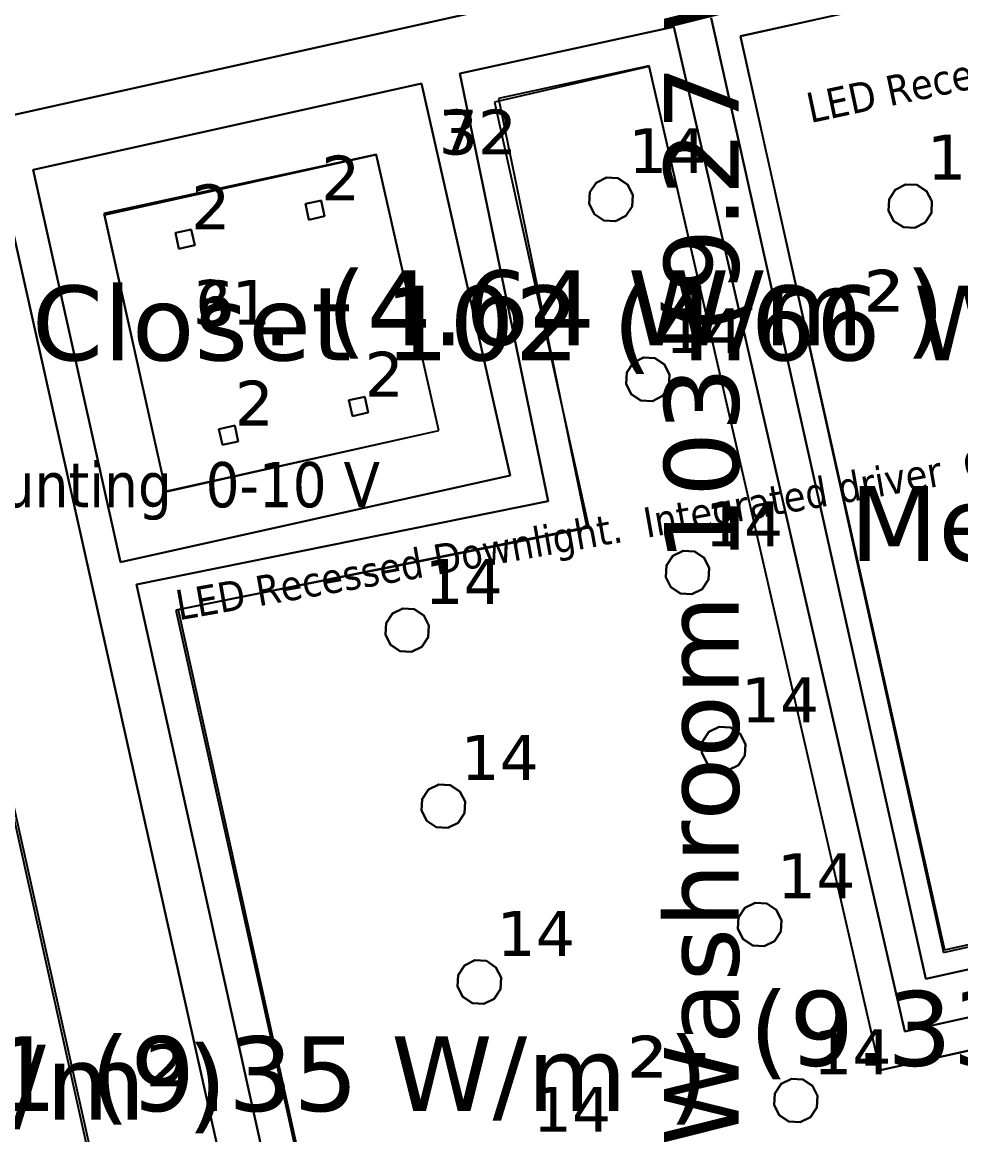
# Model space of a CAD drawing. Header units: inches. Extents: x 0 to 80, y -15 to 299.
# Drawn here: x 19.913 to 23.677, y 0.33 to 4.789 of the extents above; entities that cross this region are included whole.
import ezdxf

# ---------------------------------------------------------------- set-up
doc = ezdxf.new("R2010")
doc.units = ezdxf.units.IN
doc.header["$MEASUREMENT"] = 0
for name, color, linetype, true_color in [('DLX_BLD0_CALC', 3, 'Continuous', 0x00ff00), ('DLX_BLD0_CONT', 7, 'Continuous', 0x969696), ('DLX_BLD0_DESC', 7, 'Continuous', 0x969696), ('DLX_BLD0_LUM', 7, 'Continuous', 0xffd400), ('DLX_BLD0_LUMKEY_IDX', 7, 'Continuous', 0x969696), ('DLX_BLD0_RESKEY_IDX', 7, 'Continuous', 0x707070), ('DLX_BLD0_ROOF', 7, 'Continuous', 0x7f7f7f), ('DLX_BLD0_TXT', 7, 'Continuous', 0xaa00ff)]:
    doc.layers.add(name, color=color, linetype=linetype, true_color=true_color)
doc.styles.add('TableTextStyle', font='')
doc.styles.add('Tahoma AC-9A-79-64-AA-B0-6E-42-C4-5C-8C-13-97-E7-E2-2C', font='')
doc.styles.get('TableTextStyle').set_extended_font_data('VERDANA.TTF')
doc.styles.get('Tahoma AC-9A-79-64-AA-B0-6E-42-C4-5C-8C-13-97-E7-E2-2C').set_extended_font_data('Tahoma')

msp = doc.modelspace()

# ---------------------------------------------------------------- linework, layer by layer
at = {"layer": 'DLX_BLD0_CALC'}
for points in [[(24.691, 5.1507, 0), (22.7927, 4.7333, 0)], [(24.6676, 5.1495, 0), (22.7937, 4.7327, 0)], [(22.7927, 4.7333, 0), (23.6116, 1.0712, 0)], [(22.7937, 4.7327, 0), (23.6085, 1.0607, 0)], [(22.4277, 4.6118, 0), (21.8071, 4.4695, 0)], [(22.4268, 4.6146, 0), (21.8236, 4.4831, 0)], [(23.3541, 0.588, 0), (22.4268, 4.6146, 0)], [(23.354, 0.5896, 0), (22.4277, 4.6118, 0)], [(21.8071, 4.4695, 0), (22.185, 2.7628, 0)], [(21.8236, 4.4831, 0), (22.1775, 2.7662, 0)], [(21.3328, 4.2592, 0), (20.2397, 4.0229, 0)], [(21.3334, 4.2583, 0), (20.2428, 4.0163, 0)], [(21.5837, 3.1532, 0), (21.3328, 4.2592, 0)], [(21.5839, 3.1536, 0), (21.3334, 4.2583, 0)], [(20.2397, 4.0229, 0), (20.4885, 2.9074, 0)], [(20.2428, 4.0163, 0), (20.4886, 2.9105, 0)], [(20.5962, -1.6197, 0), (19.4399, 3.5766, 0)], [(20.6071, -1.6121, 0), (19.4483, 3.5737, 0)], [(20.4885, 2.9074, 0), (21.5837, 3.1532, 0)], [(20.4886, 2.9105, 0), (21.5839, 3.1536, 0)], [(22.1775, 2.7662, 0), (20.5296, 2.4334, 0)], [(22.185, 2.7628, 0), (20.539, 2.4336, 0)], [(20.5296, 2.4334, 0), (21.4559, -1.7387, 0)], [(20.539, 2.4336, 0), (21.4552, -1.714, 0)], [(23.6085, 1.0607, 0), (26.5203, 1.7162, 0)], [(23.6116, 1.0712, 0), (26.5216, 1.7157, 0)], [(24.9134, 0.9348, 0), (23.354, 0.5896, 0)], [(24.9094, 0.9323, 0), (23.3541, 0.588, 0)]]:
    msp.add_polyline3d(points, dxfattribs=at)
at = {"layer": 'DLX_BLD0_CONT'}
for points in [[(32.7648, 7.2856, 0), (14.6298, 3.2511, 0)], [(22.5258, 4.7709, 0), (21.6684, 4.584, 0)], [(23.4531, 0.7447, 0), (22.5258, 4.7709, 0)], [(22.6762, 4.8075, 0), (23.5377, 0.955, 0)], [(21.6684, 4.584, 0), (22.0219, 2.8691, 0)], [(21.5139, 4.5434, 0), (19.9575, 4.1979, 0)], [(21.8703, 2.9722, 0), (21.5139, 4.5434, 0)], [(19.9575, 4.1979, 0), (20.307, 2.6252, 0)], [(21.2043, -1.9919, 0), (19.8274, 4.1695, 0)], [(20.307, 2.6252, 0), (21.8703, 2.9722, 0)], [(22.0219, 2.8691, 0), (20.372, 2.5358, 0)], [(20.372, 2.5358, 0), (21.3554, -1.8937, 0)], [(23.5377, 0.955, 0), (26.6384, 1.6418, 0)], [(25.0088, 1.0891, 0), (23.4531, 0.7447, 0)]]:
    msp.add_polyline3d(points, dxfattribs=at)
at = {"layer": 'DLX_BLD0_LUM'}
for points in [[(22.2151, 4.1461, 0), (22.2563, 4.1667, 0)], [(22.2563, 4.1667, 0), (22.2151, 4.1461, 0)], [(22.2563, 4.1667, 0), (22.2151, 4.1461, 0)], [(22.2151, 4.1461, 0), (22.2563, 4.1667, 0)], [(22.2563, 4.1667, 0), (22.2563, 4.1667, 0)], [(22.2563, 4.1667, 0), (22.3023, 4.164, 0)], [(22.3023, 4.164, 0), (22.2563, 4.1667, 0)], [(22.2563, 4.1667, 0), (22.2563, 4.1667, 0)], [(22.3023, 4.164, 0), (22.2563, 4.1667, 0)], [(22.2563, 4.1667, 0), (22.3023, 4.164, 0)], [(22.3023, 4.164, 0), (22.3023, 4.164, 0)], [(22.3023, 4.164, 0), (22.3408, 4.1386, 0)], [(22.3408, 4.1386, 0), (22.3023, 4.164, 0)], [(22.3023, 4.164, 0), (22.3023, 4.164, 0)], [(22.3408, 4.1386, 0), (22.3023, 4.164, 0)], [(22.3023, 4.164, 0), (22.3408, 4.1386, 0)], [(22.187, 4.0616, 0), (22.1898, 4.1076, 0)], [(22.1898, 4.1076, 0), (22.187, 4.0616, 0)], [(22.1898, 4.1076, 0), (22.187, 4.0616, 0)], [(22.187, 4.0616, 0), (22.1898, 4.1076, 0)], [(22.1898, 4.1076, 0), (22.2151, 4.1461, 0)], [(22.2151, 4.1461, 0), (22.1898, 4.1076, 0)], [(22.2151, 4.1461, 0), (22.1898, 4.1076, 0)], [(22.1898, 4.1076, 0), (22.2151, 4.1461, 0)], [(22.1898, 4.1076, 0), (22.1898, 4.1076, 0)], [(22.1898, 4.1076, 0), (22.1898, 4.1076, 0)], [(22.2151, 4.1461, 0), (22.2151, 4.1461, 0)], [(22.2151, 4.1461, 0), (22.2151, 4.1461, 0)], [(22.3408, 4.1386, 0), (22.3408, 4.1386, 0)], [(22.3408, 4.1386, 0), (22.3614, 4.0974, 0)], [(22.3614, 4.0974, 0), (22.3408, 4.1386, 0)], [(22.3408, 4.1386, 0), (22.3408, 4.1386, 0)], [(22.3614, 4.0974, 0), (22.3408, 4.1386, 0)], [(22.3408, 4.1386, 0), (22.3614, 4.0974, 0)], [(23.3894, 4.0793, 0), (23.4142, 4.1182, 0)], [(23.4142, 4.1182, 0), (23.3894, 4.0793, 0)], [(23.4142, 4.1182, 0), (23.3894, 4.0793, 0)], [(23.3894, 4.0793, 0), (23.4142, 4.1182, 0)], [(23.4142, 4.1182, 0), (23.4551, 4.1394, 0)], [(23.4551, 4.1394, 0), (23.4142, 4.1182, 0)], [(23.4551, 4.1394, 0), (23.4142, 4.1182, 0)], [(23.4142, 4.1182, 0), (23.4551, 4.1394, 0)], [(23.4142, 4.1182, 0), (23.4142, 4.1182, 0)], [(23.4142, 4.1182, 0), (23.4142, 4.1182, 0)], [(23.4551, 4.1394, 0), (23.4551, 4.1394, 0)], [(23.4551, 4.1394, 0), (23.5011, 4.1374, 0)], [(23.5011, 4.1374, 0), (23.4551, 4.1394, 0)], [(23.4551, 4.1394, 0), (23.4551, 4.1394, 0)], [(23.5011, 4.1374, 0), (23.4551, 4.1394, 0)], [(23.4551, 4.1394, 0), (23.5011, 4.1374, 0)], [(23.5011, 4.1374, 0), (23.5011, 4.1374, 0)], [(23.5011, 4.1374, 0), (23.54, 4.1126, 0)], [(23.54, 4.1126, 0), (23.5011, 4.1374, 0)], [(23.5011, 4.1374, 0), (23.5011, 4.1374, 0)], [(23.54, 4.1126, 0), (23.5011, 4.1374, 0)], [(23.5011, 4.1374, 0), (23.54, 4.1126, 0)], [(23.54, 4.1126, 0), (23.54, 4.1126, 0)], [(23.54, 4.1126, 0), (23.5612, 4.0718, 0)], [(23.5612, 4.0718, 0), (23.54, 4.1126, 0)], [(23.54, 4.1126, 0), (23.54, 4.1126, 0)], [(23.5612, 4.0718, 0), (23.54, 4.1126, 0)], [(23.54, 4.1126, 0), (23.5612, 4.0718, 0)], [(21.0485, 4.0608, 0), (21.1119, 4.0749, 0)], [(21.1119, 4.0749, 0), (21.0485, 4.0608, 0)], [(21.1119, 4.0749, 0), (21.0485, 4.0608, 0)], [(21.0485, 4.0608, 0), (21.1119, 4.0749, 0)], [(21.0626, 3.9973, 0), (21.0485, 4.0608, 0)], [(21.0485, 4.0608, 0), (21.0485, 4.0608, 0)], [(21.0485, 4.0608, 0), (21.0626, 3.9973, 0)], [(21.0485, 4.0608, 0), (21.0485, 4.0608, 0)], [(21.0485, 4.0608, 0), (21.0626, 3.9973, 0)], [(21.0626, 3.9973, 0), (21.0485, 4.0608, 0)], [(21.1119, 4.0749, 0), (21.126, 4.0114, 0)], [(21.126, 4.0114, 0), (21.1119, 4.0749, 0)], [(21.1119, 4.0749, 0), (21.1119, 4.0749, 0)], [(21.1119, 4.0749, 0), (21.1119, 4.0749, 0)], [(21.126, 4.0114, 0), (21.1119, 4.0749, 0)], [(21.1119, 4.0749, 0), (21.126, 4.0114, 0)], [(22.2076, 4.0204, 0), (22.187, 4.0616, 0)], [(22.187, 4.0616, 0), (22.187, 4.0616, 0)], [(22.187, 4.0616, 0), (22.2076, 4.0204, 0)], [(22.187, 4.0616, 0), (22.187, 4.0616, 0)], [(22.187, 4.0616, 0), (22.2076, 4.0204, 0)], [(22.2076, 4.0204, 0), (22.187, 4.0616, 0)], [(22.3614, 4.0974, 0), (22.3587, 4.0514, 0)], [(22.3587, 4.0514, 0), (22.3614, 4.0974, 0)], [(22.3587, 4.0514, 0), (22.3614, 4.0974, 0)], [(22.3614, 4.0974, 0), (22.3587, 4.0514, 0)], [(22.3614, 4.0974, 0), (22.3614, 4.0974, 0)], [(22.3614, 4.0974, 0), (22.3614, 4.0974, 0)], [(23.3874, 4.0333, 0), (23.3894, 4.0793, 0)], [(23.3894, 4.0793, 0), (23.3874, 4.0333, 0)], [(23.3894, 4.0793, 0), (23.3874, 4.0333, 0)], [(23.3874, 4.0333, 0), (23.3894, 4.0793, 0)], [(23.3894, 4.0793, 0), (23.3894, 4.0793, 0)], [(23.3894, 4.0793, 0), (23.3894, 4.0793, 0)], [(23.5612, 4.0718, 0), (23.5592, 4.0258, 0)], [(23.5592, 4.0258, 0), (23.5612, 4.0718, 0)], [(23.5592, 4.0258, 0), (23.5612, 4.0718, 0)], [(23.5612, 4.0718, 0), (23.5592, 4.0258, 0)], [(23.5612, 4.0718, 0), (23.5612, 4.0718, 0)], [(23.5612, 4.0718, 0), (23.5612, 4.0718, 0)], [(22.2461, 3.9951, 0), (22.2076, 4.0204, 0)], [(22.2076, 4.0204, 0), (22.2076, 4.0204, 0)], [(22.2076, 4.0204, 0), (22.2461, 3.9951, 0)], [(22.2076, 4.0204, 0), (22.2076, 4.0204, 0)], [(22.2076, 4.0204, 0), (22.2461, 3.9951, 0)], [(22.2461, 3.9951, 0), (22.2076, 4.0204, 0)], [(22.3333, 4.013, 0), (22.2921, 3.9924, 0)], [(22.2921, 3.9924, 0), (22.3333, 4.013, 0)], [(22.2921, 3.9924, 0), (22.3333, 4.013, 0)], [(22.3333, 4.013, 0), (22.2921, 3.9924, 0)], [(22.3587, 4.0514, 0), (22.3333, 4.013, 0)], [(22.3333, 4.013, 0), (22.3587, 4.0514, 0)], [(22.3333, 4.013, 0), (22.3587, 4.0514, 0)], [(22.3587, 4.0514, 0), (22.3333, 4.013, 0)], [(22.3333, 4.013, 0), (22.3333, 4.013, 0)], [(22.3333, 4.013, 0), (22.3333, 4.013, 0)], [(22.3587, 4.0514, 0), (22.3587, 4.0514, 0)], [(22.3587, 4.0514, 0), (22.3587, 4.0514, 0)], [(23.4087, 3.9924, 0), (23.3874, 4.0333, 0)], [(23.3874, 4.0333, 0), (23.3874, 4.0333, 0)], [(23.3874, 4.0333, 0), (23.4087, 3.9924, 0)], [(23.3874, 4.0333, 0), (23.3874, 4.0333, 0)], [(23.3874, 4.0333, 0), (23.4087, 3.9924, 0)], [(23.4087, 3.9924, 0), (23.3874, 4.0333, 0)], [(23.5592, 4.0258, 0), (23.5344, 3.9869, 0)], [(23.5344, 3.9869, 0), (23.5592, 4.0258, 0)], [(23.5344, 3.9869, 0), (23.5592, 4.0258, 0)], [(23.5592, 4.0258, 0), (23.5344, 3.9869, 0)], [(23.5592, 4.0258, 0), (23.5592, 4.0258, 0)], [(23.5592, 4.0258, 0), (23.5592, 4.0258, 0)], [(21.126, 4.0114, 0), (21.0626, 3.9973, 0)], [(21.0626, 3.9973, 0), (21.126, 4.0114, 0)], [(21.0626, 3.9973, 0), (21.126, 4.0114, 0)], [(21.126, 4.0114, 0), (21.0626, 3.9973, 0)], [(21.0626, 3.9973, 0), (21.0626, 3.9973, 0)], [(21.0626, 3.9973, 0), (21.0626, 3.9973, 0)], [(21.126, 4.0114, 0), (21.126, 4.0114, 0)], [(21.126, 4.0114, 0), (21.126, 4.0114, 0)], [(22.2921, 3.9924, 0), (22.2461, 3.9951, 0)], [(22.2461, 3.9951, 0), (22.2461, 3.9951, 0)], [(22.2461, 3.9951, 0), (22.2921, 3.9924, 0)], [(22.2461, 3.9951, 0), (22.2461, 3.9951, 0)], [(22.2461, 3.9951, 0), (22.2921, 3.9924, 0)], [(22.2921, 3.9924, 0), (22.2461, 3.9951, 0)], [(22.2921, 3.9924, 0), (22.2921, 3.9924, 0)], [(22.2921, 3.9924, 0), (22.2921, 3.9924, 0)], [(23.4475, 3.9677, 0), (23.4087, 3.9924, 0)], [(23.4087, 3.9924, 0), (23.4087, 3.9924, 0)], [(23.4087, 3.9924, 0), (23.4475, 3.9677, 0)], [(23.4087, 3.9924, 0), (23.4087, 3.9924, 0)], [(23.4087, 3.9924, 0), (23.4475, 3.9677, 0)], [(23.4475, 3.9677, 0), (23.4087, 3.9924, 0)], [(23.5344, 3.9869, 0), (23.4936, 3.9656, 0)], [(23.4936, 3.9656, 0), (23.5344, 3.9869, 0)], [(23.4936, 3.9656, 0), (23.5344, 3.9869, 0)], [(23.5344, 3.9869, 0), (23.4936, 3.9656, 0)], [(23.5344, 3.9869, 0), (23.5344, 3.9869, 0)], [(23.5344, 3.9869, 0), (23.5344, 3.9869, 0)], [(20.5272, 3.9451, 0), (20.5907, 3.9592, 0)], [(20.5907, 3.9592, 0), (20.5272, 3.9451, 0)], [(20.5907, 3.9592, 0), (20.5272, 3.9451, 0)], [(20.5272, 3.9451, 0), (20.5907, 3.9592, 0)], [(20.5413, 3.8817, 0), (20.5272, 3.9451, 0)], [(20.5272, 3.9451, 0), (20.5272, 3.9451, 0)], [(20.5272, 3.9451, 0), (20.5413, 3.8817, 0)], [(20.5272, 3.9451, 0), (20.5272, 3.9451, 0)], [(20.5272, 3.9451, 0), (20.5413, 3.8817, 0)], [(20.5413, 3.8817, 0), (20.5272, 3.9451, 0)], [(20.5907, 3.9592, 0), (20.6048, 3.8957, 0)], [(20.6048, 3.8957, 0), (20.5907, 3.9592, 0)], [(20.5907, 3.9592, 0), (20.5907, 3.9592, 0)], [(20.5907, 3.9592, 0), (20.5907, 3.9592, 0)], [(20.6048, 3.8957, 0), (20.5907, 3.9592, 0)], [(20.5907, 3.9592, 0), (20.6048, 3.8957, 0)], [(23.4936, 3.9656, 0), (23.4475, 3.9677, 0)], [(23.4475, 3.9677, 0), (23.4475, 3.9677, 0)], [(23.4475, 3.9677, 0), (23.4936, 3.9656, 0)], [(23.4475, 3.9677, 0), (23.4475, 3.9677, 0)], [(23.4475, 3.9677, 0), (23.4936, 3.9656, 0)], [(23.4936, 3.9656, 0), (23.4475, 3.9677, 0)], [(23.4936, 3.9656, 0), (23.4936, 3.9656, 0)], [(23.4936, 3.9656, 0), (23.4936, 3.9656, 0)], [(20.6048, 3.8957, 0), (20.5413, 3.8817, 0)], [(20.5413, 3.8817, 0), (20.6048, 3.8957, 0)], [(20.5413, 3.8817, 0), (20.6048, 3.8957, 0)], [(20.6048, 3.8957, 0), (20.5413, 3.8817, 0)], [(20.5413, 3.8817, 0), (20.5413, 3.8817, 0)], [(20.5413, 3.8817, 0), (20.5413, 3.8817, 0)], [(20.6048, 3.8957, 0), (20.6048, 3.8957, 0)], [(20.6048, 3.8957, 0), (20.6048, 3.8957, 0)], [(22.3632, 3.4246, 0), (22.4044, 3.4452, 0)], [(22.4044, 3.4452, 0), (22.3632, 3.4246, 0)], [(22.4044, 3.4452, 0), (22.3632, 3.4246, 0)], [(22.3632, 3.4246, 0), (22.4044, 3.4452, 0)], [(22.4044, 3.4452, 0), (22.4044, 3.4452, 0)], [(22.4044, 3.4452, 0), (22.4504, 3.4425, 0)], [(22.4504, 3.4425, 0), (22.4044, 3.4452, 0)], [(22.4044, 3.4452, 0), (22.4044, 3.4452, 0)], [(22.4504, 3.4425, 0), (22.4044, 3.4452, 0)], [(22.4044, 3.4452, 0), (22.4504, 3.4425, 0)], [(22.4504, 3.4425, 0), (22.4504, 3.4425, 0)], [(22.4504, 3.4425, 0), (22.4889, 3.4171, 0)], [(22.4889, 3.4171, 0), (22.4504, 3.4425, 0)], [(22.4504, 3.4425, 0), (22.4504, 3.4425, 0)], [(22.4889, 3.4171, 0), (22.4504, 3.4425, 0)], [(22.4504, 3.4425, 0), (22.4889, 3.4171, 0)], [(22.3379, 3.3861, 0), (22.3632, 3.4246, 0)], [(22.3632, 3.4246, 0), (22.3379, 3.3861, 0)], [(22.3632, 3.4246, 0), (22.3379, 3.3861, 0)], [(22.3379, 3.3861, 0), (22.3632, 3.4246, 0)], [(22.3632, 3.4246, 0), (22.3632, 3.4246, 0)], [(22.3632, 3.4246, 0), (22.3632, 3.4246, 0)], [(22.4889, 3.4171, 0), (22.4889, 3.4171, 0)], [(22.4889, 3.4171, 0), (22.5095, 3.3759, 0)], [(22.5095, 3.3759, 0), (22.4889, 3.4171, 0)], [(22.4889, 3.4171, 0), (22.4889, 3.4171, 0)], [(22.5095, 3.3759, 0), (22.4889, 3.4171, 0)], [(22.4889, 3.4171, 0), (22.5095, 3.3759, 0)], [(22.3352, 3.3401, 0), (22.3379, 3.3861, 0)], [(22.3379, 3.3861, 0), (22.3352, 3.3401, 0)], [(22.3379, 3.3861, 0), (22.3352, 3.3401, 0)], [(22.3352, 3.3401, 0), (22.3379, 3.3861, 0)], [(22.3379, 3.3861, 0), (22.3379, 3.3861, 0)], [(22.3379, 3.3861, 0), (22.3379, 3.3861, 0)], [(22.5095, 3.3759, 0), (22.5068, 3.3299, 0)], [(22.5068, 3.3299, 0), (22.5095, 3.3759, 0)], [(22.5068, 3.3299, 0), (22.5095, 3.3759, 0)], [(22.5095, 3.3759, 0), (22.5068, 3.3299, 0)], [(22.5095, 3.3759, 0), (22.5095, 3.3759, 0)], [(22.5095, 3.3759, 0), (22.5095, 3.3759, 0)], [(22.3558, 3.2989, 0), (22.3352, 3.3401, 0)], [(22.3352, 3.3401, 0), (22.3352, 3.3401, 0)], [(22.3352, 3.3401, 0), (22.3558, 3.2989, 0)], [(22.3352, 3.3401, 0), (22.3352, 3.3401, 0)], [(22.3352, 3.3401, 0), (22.3558, 3.2989, 0)], [(22.3558, 3.2989, 0), (22.3352, 3.3401, 0)], [(22.5068, 3.3299, 0), (22.4814, 3.2915, 0)], [(22.4814, 3.2915, 0), (22.5068, 3.3299, 0)], [(22.4814, 3.2915, 0), (22.5068, 3.3299, 0)], [(22.5068, 3.3299, 0), (22.4814, 3.2915, 0)], [(22.5068, 3.3299, 0), (22.5068, 3.3299, 0)], [(22.5068, 3.3299, 0), (22.5068, 3.3299, 0)], [(21.223, 3.2744, 0), (21.2865, 3.2885, 0)], [(21.2865, 3.2885, 0), (21.223, 3.2744, 0)], [(21.2865, 3.2885, 0), (21.223, 3.2744, 0)], [(21.223, 3.2744, 0), (21.2865, 3.2885, 0)], [(21.2371, 3.2109, 0), (21.223, 3.2744, 0)], [(21.223, 3.2744, 0), (21.223, 3.2744, 0)], [(21.223, 3.2744, 0), (21.2371, 3.2109, 0)], [(21.223, 3.2744, 0), (21.223, 3.2744, 0)], [(21.223, 3.2744, 0), (21.2371, 3.2109, 0)], [(21.2371, 3.2109, 0), (21.223, 3.2744, 0)], [(21.2865, 3.2885, 0), (21.3006, 3.225, 0)], [(21.3006, 3.225, 0), (21.2865, 3.2885, 0)], [(21.2865, 3.2885, 0), (21.2865, 3.2885, 0)], [(21.2865, 3.2885, 0), (21.2865, 3.2885, 0)], [(21.3006, 3.225, 0), (21.2865, 3.2885, 0)], [(21.2865, 3.2885, 0), (21.3006, 3.225, 0)], [(22.3942, 3.2736, 0), (22.3558, 3.2989, 0)], [(22.3558, 3.2989, 0), (22.3558, 3.2989, 0)], [(22.3558, 3.2989, 0), (22.3942, 3.2736, 0)], [(22.3558, 3.2989, 0), (22.3558, 3.2989, 0)], [(22.3558, 3.2989, 0), (22.3942, 3.2736, 0)], [(22.3942, 3.2736, 0), (22.3558, 3.2989, 0)], [(22.4402, 3.2708, 0), (22.3942, 3.2736, 0)], [(22.3942, 3.2736, 0), (22.3942, 3.2736, 0)], [(22.3942, 3.2736, 0), (22.4402, 3.2708, 0)], [(22.3942, 3.2736, 0), (22.3942, 3.2736, 0)], [(22.3942, 3.2736, 0), (22.4402, 3.2708, 0)], [(22.4402, 3.2708, 0), (22.3942, 3.2736, 0)], [(22.4814, 3.2915, 0), (22.4402, 3.2708, 0)], [(22.4402, 3.2708, 0), (22.4814, 3.2915, 0)], [(22.4402, 3.2708, 0), (22.4814, 3.2915, 0)], [(22.4814, 3.2915, 0), (22.4402, 3.2708, 0)], [(22.4402, 3.2708, 0), (22.4402, 3.2708, 0)], [(22.4402, 3.2708, 0), (22.4402, 3.2708, 0)], [(22.4814, 3.2915, 0), (22.4814, 3.2915, 0)], [(22.4814, 3.2915, 0), (22.4814, 3.2915, 0)], [(21.3006, 3.225, 0), (21.2371, 3.2109, 0)], [(21.2371, 3.2109, 0), (21.3006, 3.225, 0)], [(21.2371, 3.2109, 0), (21.3006, 3.225, 0)], [(21.3006, 3.225, 0), (21.2371, 3.2109, 0)], [(21.2371, 3.2109, 0), (21.2371, 3.2109, 0)], [(21.2371, 3.2109, 0), (21.2371, 3.2109, 0)], [(21.3006, 3.225, 0), (21.3006, 3.225, 0)], [(21.3006, 3.225, 0), (21.3006, 3.225, 0)], [(20.7018, 3.1587, 0), (20.7652, 3.1728, 0)], [(20.7652, 3.1728, 0), (20.7018, 3.1587, 0)], [(20.7652, 3.1728, 0), (20.7018, 3.1587, 0)], [(20.7018, 3.1587, 0), (20.7652, 3.1728, 0)], [(20.7652, 3.1728, 0), (20.7793, 3.1093, 0)], [(20.7793, 3.1093, 0), (20.7652, 3.1728, 0)], [(20.7652, 3.1728, 0), (20.7652, 3.1728, 0)], [(20.7652, 3.1728, 0), (20.7652, 3.1728, 0)], [(20.7793, 3.1093, 0), (20.7652, 3.1728, 0)], [(20.7652, 3.1728, 0), (20.7793, 3.1093, 0)], [(20.7158, 3.0953, 0), (20.7018, 3.1587, 0)], [(20.7018, 3.1587, 0), (20.7018, 3.1587, 0)], [(20.7018, 3.1587, 0), (20.7158, 3.0953, 0)], [(20.7018, 3.1587, 0), (20.7018, 3.1587, 0)], [(20.7018, 3.1587, 0), (20.7158, 3.0953, 0)], [(20.7158, 3.0953, 0), (20.7018, 3.1587, 0)], [(20.7793, 3.1093, 0), (20.7158, 3.0953, 0)], [(20.7158, 3.0953, 0), (20.7793, 3.1093, 0)], [(20.7158, 3.0953, 0), (20.7793, 3.1093, 0)], [(20.7793, 3.1093, 0), (20.7158, 3.0953, 0)], [(20.7158, 3.0953, 0), (20.7158, 3.0953, 0)], [(20.7158, 3.0953, 0), (20.7158, 3.0953, 0)], [(20.7793, 3.1093, 0), (20.7793, 3.1093, 0)], [(20.7793, 3.1093, 0), (20.7793, 3.1093, 0)], [(22.4968, 2.6118, 0), (22.5222, 2.6503, 0)], [(22.5222, 2.6503, 0), (22.4968, 2.6118, 0)], [(22.5222, 2.6503, 0), (22.4968, 2.6118, 0)], [(22.4968, 2.6118, 0), (22.5222, 2.6503, 0)], [(22.5222, 2.6503, 0), (22.5634, 2.6709, 0)], [(22.5634, 2.6709, 0), (22.5222, 2.6503, 0)], [(22.5634, 2.6709, 0), (22.5222, 2.6503, 0)], [(22.5222, 2.6503, 0), (22.5634, 2.6709, 0)], [(22.5222, 2.6503, 0), (22.5222, 2.6503, 0)], [(22.5222, 2.6503, 0), (22.5222, 2.6503, 0)], [(22.5634, 2.6709, 0), (22.5634, 2.6709, 0)], [(22.5634, 2.6709, 0), (22.6094, 2.6682, 0)], [(22.6094, 2.6682, 0), (22.5634, 2.6709, 0)], [(22.5634, 2.6709, 0), (22.5634, 2.6709, 0)], [(22.6094, 2.6682, 0), (22.5634, 2.6709, 0)], [(22.5634, 2.6709, 0), (22.6094, 2.6682, 0)], [(22.6094, 2.6682, 0), (22.6094, 2.6682, 0)], [(22.6094, 2.6682, 0), (22.6478, 2.6428, 0)], [(22.6478, 2.6428, 0), (22.6094, 2.6682, 0)], [(22.6094, 2.6682, 0), (22.6094, 2.6682, 0)], [(22.6478, 2.6428, 0), (22.6094, 2.6682, 0)], [(22.6094, 2.6682, 0), (22.6478, 2.6428, 0)], [(22.6478, 2.6428, 0), (22.6478, 2.6428, 0)], [(22.6478, 2.6428, 0), (22.6685, 2.6016, 0)], [(22.6685, 2.6016, 0), (22.6478, 2.6428, 0)], [(22.6478, 2.6428, 0), (22.6478, 2.6428, 0)], [(22.6685, 2.6016, 0), (22.6478, 2.6428, 0)], [(22.6478, 2.6428, 0), (22.6685, 2.6016, 0)], [(22.4941, 2.5658, 0), (22.4968, 2.6118, 0)], [(22.4968, 2.6118, 0), (22.4941, 2.5658, 0)], [(22.4968, 2.6118, 0), (22.4941, 2.5658, 0)], [(22.4941, 2.5658, 0), (22.4968, 2.6118, 0)], [(22.4968, 2.6118, 0), (22.4968, 2.6118, 0)], [(22.4968, 2.6118, 0), (22.4968, 2.6118, 0)], [(22.6685, 2.6016, 0), (22.6657, 2.5556, 0)], [(22.6657, 2.5556, 0), (22.6685, 2.6016, 0)], [(22.6657, 2.5556, 0), (22.6685, 2.6016, 0)], [(22.6685, 2.6016, 0), (22.6657, 2.5556, 0)], [(22.6685, 2.6016, 0), (22.6685, 2.6016, 0)], [(22.6685, 2.6016, 0), (22.6685, 2.6016, 0)], [(22.5147, 2.5246, 0), (22.4941, 2.5658, 0)], [(22.4941, 2.5658, 0), (22.4941, 2.5658, 0)], [(22.4941, 2.5658, 0), (22.5147, 2.5246, 0)], [(22.4941, 2.5658, 0), (22.4941, 2.5658, 0)], [(22.4941, 2.5658, 0), (22.5147, 2.5246, 0)], [(22.5147, 2.5246, 0), (22.4941, 2.5658, 0)], [(22.6657, 2.5556, 0), (22.6404, 2.5172, 0)], [(22.6404, 2.5172, 0), (22.6657, 2.5556, 0)], [(22.6404, 2.5172, 0), (22.6657, 2.5556, 0)], [(22.6657, 2.5556, 0), (22.6404, 2.5172, 0)], [(22.6657, 2.5556, 0), (22.6657, 2.5556, 0)], [(22.6657, 2.5556, 0), (22.6657, 2.5556, 0)], [(22.5532, 2.4993, 0), (22.5147, 2.5246, 0)], [(22.5147, 2.5246, 0), (22.5147, 2.5246, 0)], [(22.5147, 2.5246, 0), (22.5532, 2.4993, 0)], [(22.5147, 2.5246, 0), (22.5147, 2.5246, 0)], [(22.5147, 2.5246, 0), (22.5532, 2.4993, 0)], [(22.5532, 2.4993, 0), (22.5147, 2.5246, 0)], [(22.5992, 2.4966, 0), (22.5532, 2.4993, 0)], [(22.5532, 2.4993, 0), (22.5532, 2.4993, 0)], [(22.5532, 2.4993, 0), (22.5992, 2.4966, 0)], [(22.5532, 2.4993, 0), (22.5532, 2.4993, 0)], [(22.5532, 2.4993, 0), (22.5992, 2.4966, 0)], [(22.5992, 2.4966, 0), (22.5532, 2.4993, 0)], [(22.6404, 2.5172, 0), (22.5992, 2.4966, 0)], [(22.5992, 2.4966, 0), (22.6404, 2.5172, 0)], [(22.5992, 2.4966, 0), (22.6404, 2.5172, 0)], [(22.6404, 2.5172, 0), (22.5992, 2.4966, 0)], [(22.6404, 2.5172, 0), (22.6404, 2.5172, 0)], [(22.6404, 2.5172, 0), (22.6404, 2.5172, 0)], [(22.5992, 2.4966, 0), (22.5992, 2.4966, 0)], [(22.5992, 2.4966, 0), (22.5992, 2.4966, 0)], [(21.3725, 2.381, 0), (21.3978, 2.4194, 0)], [(21.3978, 2.4194, 0), (21.3725, 2.381, 0)], [(21.3978, 2.4194, 0), (21.3725, 2.381, 0)], [(21.3725, 2.381, 0), (21.3978, 2.4194, 0)], [(21.3978, 2.4194, 0), (21.439, 2.4401, 0)], [(21.439, 2.4401, 0), (21.3978, 2.4194, 0)], [(21.439, 2.4401, 0), (21.3978, 2.4194, 0)], [(21.3978, 2.4194, 0), (21.439, 2.4401, 0)], [(21.3978, 2.4194, 0), (21.3978, 2.4194, 0)], [(21.3978, 2.4194, 0), (21.3978, 2.4194, 0)], [(21.439, 2.4401, 0), (21.439, 2.4401, 0)], [(21.439, 2.4401, 0), (21.485, 2.4373, 0)], [(21.485, 2.4373, 0), (21.439, 2.4401, 0)], [(21.439, 2.4401, 0), (21.439, 2.4401, 0)], [(21.485, 2.4373, 0), (21.439, 2.4401, 0)], [(21.439, 2.4401, 0), (21.485, 2.4373, 0)], [(21.485, 2.4373, 0), (21.485, 2.4373, 0)], [(21.485, 2.4373, 0), (21.5235, 2.412, 0)], [(21.5235, 2.412, 0), (21.485, 2.4373, 0)], [(21.485, 2.4373, 0), (21.485, 2.4373, 0)], [(21.5235, 2.412, 0), (21.485, 2.4373, 0)], [(21.485, 2.4373, 0), (21.5235, 2.412, 0)], [(21.5235, 2.412, 0), (21.5235, 2.412, 0)], [(21.5235, 2.412, 0), (21.5441, 2.3708, 0)], [(21.5441, 2.3708, 0), (21.5235, 2.412, 0)], [(21.5235, 2.412, 0), (21.5235, 2.412, 0)], [(21.5441, 2.3708, 0), (21.5235, 2.412, 0)], [(21.5235, 2.412, 0), (21.5441, 2.3708, 0)], [(21.3697, 2.335, 0), (21.3725, 2.381, 0)], [(21.3725, 2.381, 0), (21.3697, 2.335, 0)], [(21.3725, 2.381, 0), (21.3697, 2.335, 0)], [(21.3697, 2.335, 0), (21.3725, 2.381, 0)], [(21.3725, 2.381, 0), (21.3725, 2.381, 0)], [(21.3725, 2.381, 0), (21.3725, 2.381, 0)], [(21.5441, 2.3708, 0), (21.5414, 2.3248, 0)], [(21.5414, 2.3248, 0), (21.5441, 2.3708, 0)], [(21.5414, 2.3248, 0), (21.5441, 2.3708, 0)], [(21.5441, 2.3708, 0), (21.5414, 2.3248, 0)], [(21.5441, 2.3708, 0), (21.5441, 2.3708, 0)], [(21.5441, 2.3708, 0), (21.5441, 2.3708, 0)], [(21.3904, 2.2938, 0), (21.3697, 2.335, 0)], [(21.3697, 2.335, 0), (21.3697, 2.335, 0)], [(21.3697, 2.335, 0), (21.3904, 2.2938, 0)], [(21.3697, 2.335, 0), (21.3697, 2.335, 0)], [(21.3697, 2.335, 0), (21.3904, 2.2938, 0)], [(21.3904, 2.2938, 0), (21.3697, 2.335, 0)], [(21.5414, 2.3248, 0), (21.516, 2.2863, 0)], [(21.516, 2.2863, 0), (21.5414, 2.3248, 0)], [(21.516, 2.2863, 0), (21.5414, 2.3248, 0)], [(21.5414, 2.3248, 0), (21.516, 2.2863, 0)], [(21.5414, 2.3248, 0), (21.5414, 2.3248, 0)], [(21.5414, 2.3248, 0), (21.5414, 2.3248, 0)], [(21.4288, 2.2684, 0), (21.3904, 2.2938, 0)], [(21.3904, 2.2938, 0), (21.3904, 2.2938, 0)], [(21.3904, 2.2938, 0), (21.4288, 2.2684, 0)], [(21.3904, 2.2938, 0), (21.3904, 2.2938, 0)], [(21.3904, 2.2938, 0), (21.4288, 2.2684, 0)], [(21.4288, 2.2684, 0), (21.3904, 2.2938, 0)], [(21.516, 2.2863, 0), (21.4748, 2.2657, 0)], [(21.4748, 2.2657, 0), (21.516, 2.2863, 0)], [(21.4748, 2.2657, 0), (21.516, 2.2863, 0)], [(21.516, 2.2863, 0), (21.4748, 2.2657, 0)], [(21.516, 2.2863, 0), (21.516, 2.2863, 0)], [(21.516, 2.2863, 0), (21.516, 2.2863, 0)], [(21.4748, 2.2657, 0), (21.4288, 2.2684, 0)], [(21.4288, 2.2684, 0), (21.4288, 2.2684, 0)], [(21.4288, 2.2684, 0), (21.4748, 2.2657, 0)], [(21.4288, 2.2684, 0), (21.4288, 2.2684, 0)], [(21.4288, 2.2684, 0), (21.4748, 2.2657, 0)], [(21.4748, 2.2657, 0), (21.4288, 2.2684, 0)], [(21.4748, 2.2657, 0), (21.4748, 2.2657, 0)], [(21.4748, 2.2657, 0), (21.4748, 2.2657, 0)], [(22.667, 1.945, 0), (22.7082, 1.9656, 0)], [(22.7082, 1.9656, 0), (22.667, 1.945, 0)], [(22.7082, 1.9656, 0), (22.667, 1.945, 0)], [(22.667, 1.945, 0), (22.7082, 1.9656, 0)], [(22.7082, 1.9656, 0), (22.7082, 1.9656, 0)], [(22.7082, 1.9656, 0), (22.7542, 1.9629, 0)], [(22.7542, 1.9629, 0), (22.7082, 1.9656, 0)], [(22.7082, 1.9656, 0), (22.7082, 1.9656, 0)], [(22.7542, 1.9629, 0), (22.7082, 1.9656, 0)], [(22.7082, 1.9656, 0), (22.7542, 1.9629, 0)], [(22.7542, 1.9629, 0), (22.7542, 1.9629, 0)], [(22.7542, 1.9629, 0), (22.7926, 1.9375, 0)], [(22.7926, 1.9375, 0), (22.7542, 1.9629, 0)], [(22.7542, 1.9629, 0), (22.7542, 1.9629, 0)], [(22.7926, 1.9375, 0), (22.7542, 1.9629, 0)], [(22.7542, 1.9629, 0), (22.7926, 1.9375, 0)], [(22.6416, 1.9065, 0), (22.667, 1.945, 0)], [(22.667, 1.945, 0), (22.6416, 1.9065, 0)], [(22.667, 1.945, 0), (22.6416, 1.9065, 0)], [(22.6416, 1.9065, 0), (22.667, 1.945, 0)], [(22.667, 1.945, 0), (22.667, 1.945, 0)], [(22.667, 1.945, 0), (22.667, 1.945, 0)], [(22.7926, 1.9375, 0), (22.7926, 1.9375, 0)], [(22.7926, 1.9375, 0), (22.8133, 1.8963, 0)], [(22.8133, 1.8963, 0), (22.7926, 1.9375, 0)], [(22.7926, 1.9375, 0), (22.7926, 1.9375, 0)], [(22.8133, 1.8963, 0), (22.7926, 1.9375, 0)], [(22.7926, 1.9375, 0), (22.8133, 1.8963, 0)], [(22.6389, 1.8605, 0), (22.6416, 1.9065, 0)], [(22.6416, 1.9065, 0), (22.6389, 1.8605, 0)], [(22.6416, 1.9065, 0), (22.6389, 1.8605, 0)], [(22.6389, 1.8605, 0), (22.6416, 1.9065, 0)], [(22.6416, 1.9065, 0), (22.6416, 1.9065, 0)], [(22.6416, 1.9065, 0), (22.6416, 1.9065, 0)], [(22.8133, 1.8963, 0), (22.8105, 1.8504, 0)], [(22.8105, 1.8504, 0), (22.8133, 1.8963, 0)], [(22.8105, 1.8504, 0), (22.8133, 1.8963, 0)], [(22.8133, 1.8963, 0), (22.8105, 1.8504, 0)], [(22.8133, 1.8963, 0), (22.8133, 1.8963, 0)], [(22.8133, 1.8963, 0), (22.8133, 1.8963, 0)], [(22.6595, 1.8194, 0), (22.6389, 1.8605, 0)], [(22.6389, 1.8605, 0), (22.6389, 1.8605, 0)], [(22.6389, 1.8605, 0), (22.6595, 1.8194, 0)], [(22.6389, 1.8605, 0), (22.6389, 1.8605, 0)], [(22.6389, 1.8605, 0), (22.6595, 1.8194, 0)], [(22.6595, 1.8194, 0), (22.6389, 1.8605, 0)], [(22.8105, 1.8504, 0), (22.7852, 1.8119, 0)], [(22.7852, 1.8119, 0), (22.8105, 1.8504, 0)], [(22.7852, 1.8119, 0), (22.8105, 1.8504, 0)], [(22.8105, 1.8504, 0), (22.7852, 1.8119, 0)], [(22.8105, 1.8504, 0), (22.8105, 1.8504, 0)], [(22.8105, 1.8504, 0), (22.8105, 1.8504, 0)], [(22.698, 1.794, 0), (22.6595, 1.8194, 0)], [(22.6595, 1.8194, 0), (22.6595, 1.8194, 0)], [(22.6595, 1.8194, 0), (22.698, 1.794, 0)], [(22.6595, 1.8194, 0), (22.6595, 1.8194, 0)], [(22.6595, 1.8194, 0), (22.698, 1.794, 0)], [(22.698, 1.794, 0), (22.6595, 1.8194, 0)], [(22.744, 1.7913, 0), (22.698, 1.794, 0)], [(22.698, 1.794, 0), (22.698, 1.794, 0)], [(22.698, 1.794, 0), (22.744, 1.7913, 0)], [(22.698, 1.794, 0), (22.698, 1.794, 0)], [(22.698, 1.794, 0), (22.744, 1.7913, 0)], [(22.744, 1.7913, 0), (22.698, 1.794, 0)], [(22.7852, 1.8119, 0), (22.744, 1.7913, 0)], [(22.744, 1.7913, 0), (22.7852, 1.8119, 0)], [(22.744, 1.7913, 0), (22.7852, 1.8119, 0)], [(22.7852, 1.8119, 0), (22.744, 1.7913, 0)], [(22.744, 1.7913, 0), (22.744, 1.7913, 0)], [(22.744, 1.7913, 0), (22.744, 1.7913, 0)], [(22.7852, 1.8119, 0), (22.7852, 1.8119, 0)], [(22.7852, 1.8119, 0), (22.7852, 1.8119, 0)], [(21.5173, 1.6757, 0), (21.5426, 1.7142, 0)], [(21.5426, 1.7142, 0), (21.5173, 1.6757, 0)], [(21.5426, 1.7142, 0), (21.5173, 1.6757, 0)], [(21.5173, 1.6757, 0), (21.5426, 1.7142, 0)], [(21.5426, 1.7142, 0), (21.5838, 1.7348, 0)], [(21.5838, 1.7348, 0), (21.5426, 1.7142, 0)], [(21.5838, 1.7348, 0), (21.5426, 1.7142, 0)], [(21.5426, 1.7142, 0), (21.5838, 1.7348, 0)], [(21.5426, 1.7142, 0), (21.5426, 1.7142, 0)], [(21.5426, 1.7142, 0), (21.5426, 1.7142, 0)], [(21.5838, 1.7348, 0), (21.5838, 1.7348, 0)], [(21.5838, 1.7348, 0), (21.6298, 1.7321, 0)], [(21.6298, 1.7321, 0), (21.5838, 1.7348, 0)], [(21.5838, 1.7348, 0), (21.5838, 1.7348, 0)], [(21.6298, 1.7321, 0), (21.5838, 1.7348, 0)], [(21.5838, 1.7348, 0), (21.6298, 1.7321, 0)], [(21.6298, 1.7321, 0), (21.6298, 1.7321, 0)], [(21.6298, 1.7321, 0), (21.6683, 1.7067, 0)], [(21.6683, 1.7067, 0), (21.6298, 1.7321, 0)], [(21.6298, 1.7321, 0), (21.6298, 1.7321, 0)], [(21.6683, 1.7067, 0), (21.6298, 1.7321, 0)], [(21.6298, 1.7321, 0), (21.6683, 1.7067, 0)], [(21.6683, 1.7067, 0), (21.6683, 1.7067, 0)], [(21.6683, 1.7067, 0), (21.6889, 1.6655, 0)], [(21.6889, 1.6655, 0), (21.6683, 1.7067, 0)], [(21.6683, 1.7067, 0), (21.6683, 1.7067, 0)], [(21.6889, 1.6655, 0), (21.6683, 1.7067, 0)], [(21.6683, 1.7067, 0), (21.6889, 1.6655, 0)], [(21.5145, 1.6297, 0), (21.5173, 1.6757, 0)], [(21.5173, 1.6757, 0), (21.5145, 1.6297, 0)], [(21.5173, 1.6757, 0), (21.5145, 1.6297, 0)], [(21.5145, 1.6297, 0), (21.5173, 1.6757, 0)], [(21.5173, 1.6757, 0), (21.5173, 1.6757, 0)], [(21.5173, 1.6757, 0), (21.5173, 1.6757, 0)], [(21.6889, 1.6655, 0), (21.6862, 1.6195, 0)], [(21.6862, 1.6195, 0), (21.6889, 1.6655, 0)], [(21.6862, 1.6195, 0), (21.6889, 1.6655, 0)], [(21.6889, 1.6655, 0), (21.6862, 1.6195, 0)], [(21.6889, 1.6655, 0), (21.6889, 1.6655, 0)], [(21.6889, 1.6655, 0), (21.6889, 1.6655, 0)], [(21.5352, 1.5885, 0), (21.5145, 1.6297, 0)], [(21.5145, 1.6297, 0), (21.5145, 1.6297, 0)], [(21.5145, 1.6297, 0), (21.5352, 1.5885, 0)], [(21.5145, 1.6297, 0), (21.5145, 1.6297, 0)], [(21.5145, 1.6297, 0), (21.5352, 1.5885, 0)], [(21.5352, 1.5885, 0), (21.5145, 1.6297, 0)], [(21.6862, 1.6195, 0), (21.6608, 1.5811, 0)], [(21.6608, 1.5811, 0), (21.6862, 1.6195, 0)], [(21.6608, 1.5811, 0), (21.6862, 1.6195, 0)], [(21.6862, 1.6195, 0), (21.6608, 1.5811, 0)], [(21.6862, 1.6195, 0), (21.6862, 1.6195, 0)], [(21.6862, 1.6195, 0), (21.6862, 1.6195, 0)], [(21.5736, 1.5632, 0), (21.5352, 1.5885, 0)], [(21.5352, 1.5885, 0), (21.5352, 1.5885, 0)], [(21.5352, 1.5885, 0), (21.5736, 1.5632, 0)], [(21.5352, 1.5885, 0), (21.5352, 1.5885, 0)], [(21.5352, 1.5885, 0), (21.5736, 1.5632, 0)], [(21.5736, 1.5632, 0), (21.5352, 1.5885, 0)], [(21.6196, 1.5604, 0), (21.5736, 1.5632, 0)], [(21.5736, 1.5632, 0), (21.5736, 1.5632, 0)], [(21.5736, 1.5632, 0), (21.6196, 1.5604, 0)], [(21.5736, 1.5632, 0), (21.5736, 1.5632, 0)], [(21.5736, 1.5632, 0), (21.6196, 1.5604, 0)], [(21.6196, 1.5604, 0), (21.5736, 1.5632, 0)], [(21.6608, 1.5811, 0), (21.6196, 1.5604, 0)], [(21.6196, 1.5604, 0), (21.6608, 1.5811, 0)], [(21.6196, 1.5604, 0), (21.6608, 1.5811, 0)], [(21.6608, 1.5811, 0), (21.6196, 1.5604, 0)], [(21.6608, 1.5811, 0), (21.6608, 1.5811, 0)], [(21.6608, 1.5811, 0), (21.6608, 1.5811, 0)], [(21.6196, 1.5604, 0), (21.6196, 1.5604, 0)], [(21.6196, 1.5604, 0), (21.6196, 1.5604, 0)], [(22.8118, 1.2397, 0), (22.853, 1.2603, 0)], [(22.853, 1.2603, 0), (22.8118, 1.2397, 0)], [(22.853, 1.2603, 0), (22.8118, 1.2397, 0)], [(22.8118, 1.2397, 0), (22.853, 1.2603, 0)], [(22.853, 1.2603, 0), (22.853, 1.2603, 0)], [(22.853, 1.2603, 0), (22.899, 1.2576, 0)], [(22.899, 1.2576, 0), (22.853, 1.2603, 0)], [(22.853, 1.2603, 0), (22.853, 1.2603, 0)], [(22.899, 1.2576, 0), (22.853, 1.2603, 0)], [(22.853, 1.2603, 0), (22.899, 1.2576, 0)], [(22.899, 1.2576, 0), (22.899, 1.2576, 0)], [(22.899, 1.2576, 0), (22.9374, 1.2322, 0)], [(22.9374, 1.2322, 0), (22.899, 1.2576, 0)], [(22.899, 1.2576, 0), (22.899, 1.2576, 0)], [(22.9374, 1.2322, 0), (22.899, 1.2576, 0)], [(22.899, 1.2576, 0), (22.9374, 1.2322, 0)], [(22.7864, 1.2012, 0), (22.8118, 1.2397, 0)], [(22.8118, 1.2397, 0), (22.7864, 1.2012, 0)], [(22.8118, 1.2397, 0), (22.7864, 1.2012, 0)], [(22.7864, 1.2012, 0), (22.8118, 1.2397, 0)], [(22.8118, 1.2397, 0), (22.8118, 1.2397, 0)], [(22.8118, 1.2397, 0), (22.8118, 1.2397, 0)], [(22.9374, 1.2322, 0), (22.9374, 1.2322, 0)], [(22.9374, 1.2322, 0), (22.9581, 1.1911, 0)], [(22.9581, 1.1911, 0), (22.9374, 1.2322, 0)], [(22.9374, 1.2322, 0), (22.9374, 1.2322, 0)], [(22.9581, 1.1911, 0), (22.9374, 1.2322, 0)], [(22.9374, 1.2322, 0), (22.9581, 1.1911, 0)], [(22.7837, 1.1553, 0), (22.7864, 1.2012, 0)], [(22.7864, 1.2012, 0), (22.7837, 1.1553, 0)], [(22.7864, 1.2012, 0), (22.7837, 1.1553, 0)], [(22.7837, 1.1553, 0), (22.7864, 1.2012, 0)], [(22.7864, 1.2012, 0), (22.7864, 1.2012, 0)], [(22.7864, 1.2012, 0), (22.7864, 1.2012, 0)], [(22.9581, 1.1911, 0), (22.9553, 1.1451, 0)], [(22.9553, 1.1451, 0), (22.9581, 1.1911, 0)], [(22.9553, 1.1451, 0), (22.9581, 1.1911, 0)], [(22.9581, 1.1911, 0), (22.9553, 1.1451, 0)], [(22.9581, 1.1911, 0), (22.9581, 1.1911, 0)], [(22.9581, 1.1911, 0), (22.9581, 1.1911, 0)], [(22.8043, 1.1141, 0), (22.7837, 1.1553, 0)], [(22.7837, 1.1553, 0), (22.7837, 1.1553, 0)], [(22.7837, 1.1553, 0), (22.8043, 1.1141, 0)], [(22.7837, 1.1553, 0), (22.7837, 1.1553, 0)], [(22.7837, 1.1553, 0), (22.8043, 1.1141, 0)], [(22.8043, 1.1141, 0), (22.7837, 1.1553, 0)], [(22.9553, 1.1451, 0), (22.93, 1.1066, 0)], [(22.93, 1.1066, 0), (22.9553, 1.1451, 0)], [(22.93, 1.1066, 0), (22.9553, 1.1451, 0)], [(22.9553, 1.1451, 0), (22.93, 1.1066, 0)], [(22.9553, 1.1451, 0), (22.9553, 1.1451, 0)], [(22.9553, 1.1451, 0), (22.9553, 1.1451, 0)], [(22.8428, 1.0887, 0), (22.8043, 1.1141, 0)], [(22.8043, 1.1141, 0), (22.8043, 1.1141, 0)], [(22.8043, 1.1141, 0), (22.8428, 1.0887, 0)], [(22.8043, 1.1141, 0), (22.8043, 1.1141, 0)], [(22.8043, 1.1141, 0), (22.8428, 1.0887, 0)], [(22.8428, 1.0887, 0), (22.8043, 1.1141, 0)], [(22.8888, 1.086, 0), (22.8428, 1.0887, 0)], [(22.8428, 1.0887, 0), (22.8428, 1.0887, 0)], [(22.8428, 1.0887, 0), (22.8888, 1.086, 0)], [(22.8428, 1.0887, 0), (22.8428, 1.0887, 0)], [(22.8428, 1.0887, 0), (22.8888, 1.086, 0)], [(22.8888, 1.086, 0), (22.8428, 1.0887, 0)], [(22.93, 1.1066, 0), (22.8888, 1.086, 0)], [(22.8888, 1.086, 0), (22.93, 1.1066, 0)], [(22.8888, 1.086, 0), (22.93, 1.1066, 0)], [(22.93, 1.1066, 0), (22.8888, 1.086, 0)], [(22.8888, 1.086, 0), (22.8888, 1.086, 0)], [(22.8888, 1.086, 0), (22.8888, 1.086, 0)], [(22.93, 1.1066, 0), (22.93, 1.1066, 0)], [(22.93, 1.1066, 0), (22.93, 1.1066, 0)], [(21.6874, 1.0089, 0), (21.7286, 1.0295, 0)], [(21.7286, 1.0295, 0), (21.6874, 1.0089, 0)], [(21.7286, 1.0295, 0), (21.6874, 1.0089, 0)], [(21.6874, 1.0089, 0), (21.7286, 1.0295, 0)], [(21.7286, 1.0295, 0), (21.7286, 1.0295, 0)], [(21.7286, 1.0295, 0), (21.7746, 1.0268, 0)], [(21.7746, 1.0268, 0), (21.7286, 1.0295, 0)], [(21.7286, 1.0295, 0), (21.7286, 1.0295, 0)], [(21.7746, 1.0268, 0), (21.7286, 1.0295, 0)], [(21.7286, 1.0295, 0), (21.7746, 1.0268, 0)], [(21.7746, 1.0268, 0), (21.7746, 1.0268, 0)], [(21.7746, 1.0268, 0), (21.8131, 1.0014, 0)], [(21.8131, 1.0014, 0), (21.7746, 1.0268, 0)], [(21.7746, 1.0268, 0), (21.7746, 1.0268, 0)], [(21.8131, 1.0014, 0), (21.7746, 1.0268, 0)], [(21.7746, 1.0268, 0), (21.8131, 1.0014, 0)], [(21.6621, 0.9704, 0), (21.6874, 1.0089, 0)], [(21.6874, 1.0089, 0), (21.6621, 0.9704, 0)], [(21.6874, 1.0089, 0), (21.6621, 0.9704, 0)], [(21.6621, 0.9704, 0), (21.6874, 1.0089, 0)], [(21.6874, 1.0089, 0), (21.6874, 1.0089, 0)], [(21.6874, 1.0089, 0), (21.6874, 1.0089, 0)], [(21.8131, 1.0014, 0), (21.8131, 1.0014, 0)], [(21.8131, 1.0014, 0), (21.8337, 0.9602, 0)], [(21.8337, 0.9602, 0), (21.8131, 1.0014, 0)], [(21.8131, 1.0014, 0), (21.8131, 1.0014, 0)], [(21.8337, 0.9602, 0), (21.8131, 1.0014, 0)], [(21.8131, 1.0014, 0), (21.8337, 0.9602, 0)], [(21.6593, 0.9244, 0), (21.6621, 0.9704, 0)], [(21.6621, 0.9704, 0), (21.6593, 0.9244, 0)], [(21.6621, 0.9704, 0), (21.6593, 0.9244, 0)], [(21.6593, 0.9244, 0), (21.6621, 0.9704, 0)], [(21.6621, 0.9704, 0), (21.6621, 0.9704, 0)], [(21.6621, 0.9704, 0), (21.6621, 0.9704, 0)], [(21.8337, 0.9602, 0), (21.831, 0.9142, 0)], [(21.831, 0.9142, 0), (21.8337, 0.9602, 0)], [(21.831, 0.9142, 0), (21.8337, 0.9602, 0)], [(21.8337, 0.9602, 0), (21.831, 0.9142, 0)], [(21.8337, 0.9602, 0), (21.8337, 0.9602, 0)], [(21.8337, 0.9602, 0), (21.8337, 0.9602, 0)], [(21.68, 0.8832, 0), (21.6593, 0.9244, 0)], [(21.6593, 0.9244, 0), (21.6593, 0.9244, 0)], [(21.6593, 0.9244, 0), (21.68, 0.8832, 0)], [(21.6593, 0.9244, 0), (21.6593, 0.9244, 0)], [(21.6593, 0.9244, 0), (21.68, 0.8832, 0)], [(21.68, 0.8832, 0), (21.6593, 0.9244, 0)], [(21.831, 0.9142, 0), (21.8056, 0.8758, 0)], [(21.8056, 0.8758, 0), (21.831, 0.9142, 0)], [(21.8056, 0.8758, 0), (21.831, 0.9142, 0)], [(21.831, 0.9142, 0), (21.8056, 0.8758, 0)], [(21.831, 0.9142, 0), (21.831, 0.9142, 0)], [(21.831, 0.9142, 0), (21.831, 0.9142, 0)], [(21.7184, 0.8579, 0), (21.68, 0.8832, 0)], [(21.68, 0.8832, 0), (21.68, 0.8832, 0)], [(21.68, 0.8832, 0), (21.7184, 0.8579, 0)], [(21.68, 0.8832, 0), (21.68, 0.8832, 0)], [(21.68, 0.8832, 0), (21.7184, 0.8579, 0)], [(21.7184, 0.8579, 0), (21.68, 0.8832, 0)], [(21.7644, 0.8551, 0), (21.7184, 0.8579, 0)], [(21.7184, 0.8579, 0), (21.7184, 0.8579, 0)], [(21.7184, 0.8579, 0), (21.7644, 0.8551, 0)], [(21.7184, 0.8579, 0), (21.7184, 0.8579, 0)], [(21.7184, 0.8579, 0), (21.7644, 0.8551, 0)], [(21.7644, 0.8551, 0), (21.7184, 0.8579, 0)], [(21.8056, 0.8758, 0), (21.7644, 0.8551, 0)], [(21.7644, 0.8551, 0), (21.8056, 0.8758, 0)], [(21.7644, 0.8551, 0), (21.8056, 0.8758, 0)], [(21.8056, 0.8758, 0), (21.7644, 0.8551, 0)], [(21.7644, 0.8551, 0), (21.7644, 0.8551, 0)], [(21.7644, 0.8551, 0), (21.7644, 0.8551, 0)], [(21.8056, 0.8758, 0), (21.8056, 0.8758, 0)], [(21.8056, 0.8758, 0), (21.8056, 0.8758, 0)], [(22.9566, 0.5344, 0), (22.9978, 0.555, 0)], [(22.9978, 0.555, 0), (22.9566, 0.5344, 0)], [(22.9978, 0.555, 0), (22.9566, 0.5344, 0)], [(22.9566, 0.5344, 0), (22.9978, 0.555, 0)], [(22.9978, 0.555, 0), (22.9978, 0.555, 0)], [(22.9978, 0.555, 0), (23.0438, 0.5523, 0)], [(23.0438, 0.5523, 0), (22.9978, 0.555, 0)], [(22.9978, 0.555, 0), (22.9978, 0.555, 0)], [(23.0438, 0.5523, 0), (22.9978, 0.555, 0)], [(22.9978, 0.555, 0), (23.0438, 0.5523, 0)], [(23.0438, 0.5523, 0), (23.0438, 0.5523, 0)], [(23.0438, 0.5523, 0), (23.0822, 0.527, 0)], [(23.0822, 0.527, 0), (23.0438, 0.5523, 0)], [(23.0438, 0.5523, 0), (23.0438, 0.5523, 0)], [(23.0822, 0.527, 0), (23.0438, 0.5523, 0)], [(23.0438, 0.5523, 0), (23.0822, 0.527, 0)], [(22.9285, 0.45, 0), (22.9312, 0.496, 0)], [(22.9312, 0.496, 0), (22.9285, 0.45, 0)], [(22.9312, 0.496, 0), (22.9285, 0.45, 0)], [(22.9285, 0.45, 0), (22.9312, 0.496, 0)], [(22.9312, 0.496, 0), (22.9566, 0.5344, 0)], [(22.9566, 0.5344, 0), (22.9312, 0.496, 0)], [(22.9566, 0.5344, 0), (22.9312, 0.496, 0)], [(22.9312, 0.496, 0), (22.9566, 0.5344, 0)], [(22.9312, 0.496, 0), (22.9312, 0.496, 0)], [(22.9312, 0.496, 0), (22.9312, 0.496, 0)], [(22.9566, 0.5344, 0), (22.9566, 0.5344, 0)], [(22.9566, 0.5344, 0), (22.9566, 0.5344, 0)], [(23.0822, 0.527, 0), (23.0822, 0.527, 0)], [(23.0822, 0.527, 0), (23.1029, 0.4858, 0)], [(23.1029, 0.4858, 0), (23.0822, 0.527, 0)], [(23.0822, 0.527, 0), (23.0822, 0.527, 0)], [(23.1029, 0.4858, 0), (23.0822, 0.527, 0)], [(23.0822, 0.527, 0), (23.1029, 0.4858, 0)], [(22.9491, 0.4088, 0), (22.9285, 0.45, 0)], [(22.9285, 0.45, 0), (22.9285, 0.45, 0)], [(22.9285, 0.45, 0), (22.9491, 0.4088, 0)], [(22.9285, 0.45, 0), (22.9285, 0.45, 0)], [(22.9285, 0.45, 0), (22.9491, 0.4088, 0)], [(22.9491, 0.4088, 0), (22.9285, 0.45, 0)], [(23.1029, 0.4858, 0), (23.1001, 0.4398, 0)], [(23.1001, 0.4398, 0), (23.1029, 0.4858, 0)], [(23.1001, 0.4398, 0), (23.1029, 0.4858, 0)], [(23.1029, 0.4858, 0), (23.1001, 0.4398, 0)], [(23.1029, 0.4858, 0), (23.1029, 0.4858, 0)], [(23.1029, 0.4858, 0), (23.1029, 0.4858, 0)], [(22.9876, 0.3834, 0), (22.9491, 0.4088, 0)], [(22.9491, 0.4088, 0), (22.9491, 0.4088, 0)], [(22.9491, 0.4088, 0), (22.9876, 0.3834, 0)], [(22.9491, 0.4088, 0), (22.9491, 0.4088, 0)], [(22.9491, 0.4088, 0), (22.9876, 0.3834, 0)], [(22.9876, 0.3834, 0), (22.9491, 0.4088, 0)], [(23.0748, 0.4013, 0), (23.0336, 0.3807, 0)], [(23.0336, 0.3807, 0), (23.0748, 0.4013, 0)], [(23.0336, 0.3807, 0), (23.0748, 0.4013, 0)], [(23.0748, 0.4013, 0), (23.0336, 0.3807, 0)], [(23.1001, 0.4398, 0), (23.0748, 0.4013, 0)], [(23.0748, 0.4013, 0), (23.1001, 0.4398, 0)], [(23.0748, 0.4013, 0), (23.1001, 0.4398, 0)], [(23.1001, 0.4398, 0), (23.0748, 0.4013, 0)], [(23.0748, 0.4013, 0), (23.0748, 0.4013, 0)], [(23.0748, 0.4013, 0), (23.0748, 0.4013, 0)], [(23.1001, 0.4398, 0), (23.1001, 0.4398, 0)], [(23.1001, 0.4398, 0), (23.1001, 0.4398, 0)], [(23.0336, 0.3807, 0), (22.9876, 0.3834, 0)], [(22.9876, 0.3834, 0), (22.9876, 0.3834, 0)], [(22.9876, 0.3834, 0), (23.0336, 0.3807, 0)], [(22.9876, 0.3834, 0), (22.9876, 0.3834, 0)], [(22.9876, 0.3834, 0), (23.0336, 0.3807, 0)], [(23.0336, 0.3807, 0), (22.9876, 0.3834, 0)], [(23.0336, 0.3807, 0), (23.0336, 0.3807, 0)], [(23.0336, 0.3807, 0), (23.0336, 0.3807, 0)]]:
    msp.add_polyline3d(points, dxfattribs=at)
at = {"layer": 'DLX_BLD0_ROOF'}
for points in [[(32.7648, 7.2856, 0), (14.6298, 3.2511, 0)], [(14.6298, 3.2511, 0), (32.7648, 7.2856, 0)], [(14.6298, 3.2511, 0), (32.7648, 7.2856, 0)], [(32.7648, 7.2856, 0), (14.6298, 3.2511, 0)], [(22.5258, 4.7709, 0), (21.6684, 4.584, 0)], [(21.6684, 4.584, 0), (22.5258, 4.7709, 0)], [(23.4531, 0.7447, 0), (22.5258, 4.7709, 0)], [(22.5258, 4.7709, 0), (23.4531, 0.7447, 0)], [(22.6762, 4.8075, 0), (23.5377, 0.955, 0)], [(23.5377, 0.955, 0), (22.6762, 4.8075, 0)], [(21.6684, 4.584, 0), (22.0219, 2.8691, 0)], [(22.0219, 2.8691, 0), (21.6684, 4.584, 0)], [(21.5139, 4.5434, 0), (19.9575, 4.1979, 0)], [(19.9575, 4.1979, 0), (21.5139, 4.5434, 0)], [(21.8703, 2.9722, 0), (21.5139, 4.5434, 0)], [(21.5139, 4.5434, 0), (21.8703, 2.9722, 0)], [(19.9575, 4.1979, 0), (20.307, 2.6252, 0)], [(20.307, 2.6252, 0), (19.9575, 4.1979, 0)], [(21.2043, -1.9919, 0), (19.8274, 4.1695, 0)], [(19.8274, 4.1695, 0), (21.2043, -1.9919, 0)], [(20.307, 2.6252, 0), (21.8703, 2.9722, 0)], [(21.8703, 2.9722, 0), (20.307, 2.6252, 0)], [(22.0219, 2.8691, 0), (20.372, 2.5358, 0)], [(20.372, 2.5358, 0), (22.0219, 2.8691, 0)], [(20.372, 2.5358, 0), (21.3554, -1.8937, 0)], [(21.3554, -1.8937, 0), (20.372, 2.5358, 0)], [(23.5377, 0.955, 0), (26.6384, 1.6418, 0)], [(26.6384, 1.6418, 0), (23.5377, 0.955, 0)], [(25.0088, 1.0891, 0), (23.4531, 0.7447, 0)], [(23.4531, 0.7447, 0), (25.0088, 1.0891, 0)]]:
    msp.add_polyline3d(points, dxfattribs=at)

# ---------------------------------------------------------------- texts
at = {"layer": 'DLX_BLD0_DESC', "style": 'TableTextStyle'}
msp.add_text('Women Washroom 103 (9.27 W/m²)', height=0.3, rotation=90, dxfattribs=at).set_placement((22.7865, -1.4184))
for s, p in [('. (4.64 W/m²)', (20.8722, 3.495)), ('Closet 102 (4.66 W/m²)', (19.9509, 3.4341)), ('Mens Washroom (6.44 W/m²)', (23.2315, 2.6305)), ('. (9.33 W/m²)', (22.5663, 0.6069)), ('Classroom 101 (9.35 W/m²)', (16.9816, 0.4254)), ('. (9.36 W/m²)', (17.9927, 0.3909))]:
    msp.add_text(s, height=0.3, dxfattribs=at).set_placement(p)
at = {"layer": 'DLX_BLD0_LUMKEY_IDX', "style": 'TableTextStyle'}
for s, p in [('14', (22.3435, 4.1846)), ('14', (23.542, 4.1587)), ('2', (21.1119, 4.0749)), ('2', (20.5907, 3.9592)), ('14', (22.4916, 3.4631)), ('2', (21.2865, 3.2885)), ('2', (20.7652, 3.1728)), ('14', (22.6506, 2.6888)), ('14', (21.5262, 2.458)), ('14', (22.7954, 1.9835)), ('14', (21.671, 1.7527)), ('14', (22.9402, 1.2782)), ('14', (21.8158, 1.0474)), ('14', (23.085, 0.5729)), ('14', (21.9606, 0.3421))]:
    msp.add_text(s, height=0.18, dxfattribs=at).set_placement(p)
at = {"layer": 'DLX_BLD0_RESKEY_IDX', "style": 'TableTextStyle'}
for s, p in [('32', (21.5837, 4.2592)), ('7', (21.5839, 4.2583)), ('31', (20.5962, 3.5766)), ('6', (20.6071, 3.5737))]:
    msp.add_text(s, height=0.18, dxfattribs=at).set_placement(p)
at = {"layer": 'DLX_BLD0_TXT', "style": 'Tahoma AC-9A-79-64-AA-B0-6E-42-C4-5C-8C-13-97-E7-E2-2C'}
for s, rotation, p in [('LED Recessed Downlight.^M^JCompatible with dimmers^M^J', 12, (23.074, 4.3847)), ('LED Recessed Downlight.^M^JIntegrated driver^M^JCompatible with dimmers^M^J', 10, (20.541, 2.3919))]:
    msp.add_text(s, height=0.1208, rotation=rotation, dxfattribs=at).set_placement(p)
msp.add_text('Flat Panel LED.^M^JRecessed mounting^M^J0-10 V^M^J', height=0.1812, dxfattribs=at).set_placement((16.6595, 2.8454))

doc.saveas('drawing.dxf')
